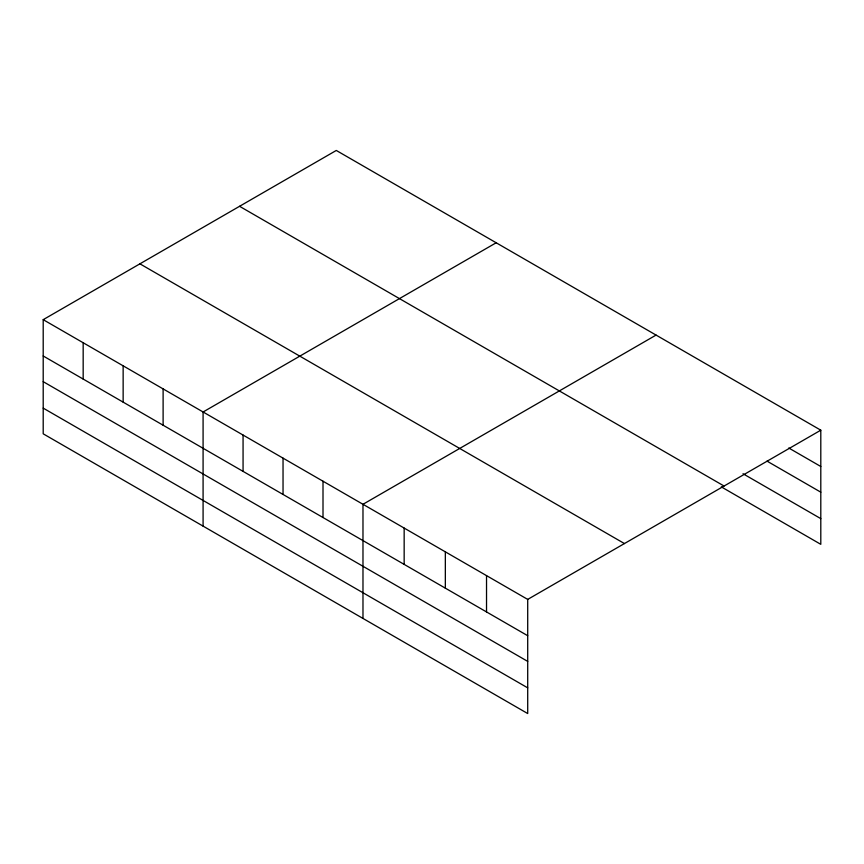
<?xml version="1.0" encoding="UTF-8"?>
<svg xmlns="http://www.w3.org/2000/svg" width="864" height="864" viewBox="0 0 864 864"><rect width="100%" height="100%" fill="white"/><g stroke="black" fill="none" stroke-linecap="round" stroke-linejoin="round"><path stroke-width="1.3" d="M43.2 319.669L527.71 599.4L527.71 713.545L43.2 433.814L43.2 319.669L336.29 150.455L820.8 430.186L820.8 544.331L721.278 486.864M496.174 242.773L203.083 411.988L203.083 526.122M656.068 335.081L362.977 504.295L362.977 618.43M527.71 599.4L820.8 430.186M788.767 447.995L820.8 466.495M767.038 461.138L820.8 492.178M743.008 473.731L820.8 518.638M239.566 206.302L724.075 486.032M139.925 263.833L624.434 543.564M43.2 355.979L527.71 635.71M43.2 381.661L527.71 661.392M43.2 408.121L527.71 687.852M486.529 575.629L486.529 611.928M445.338 551.848L445.338 588.146M404.158 528.066L404.158 564.376M323.006 481.216L323.006 517.514M283.036 458.136L283.036 494.446M243.065 435.056L243.065 471.366M163.112 388.908L163.112 425.207M123.142 365.828L123.142 402.127M83.171 342.749L83.171 379.058"/></g></svg>
